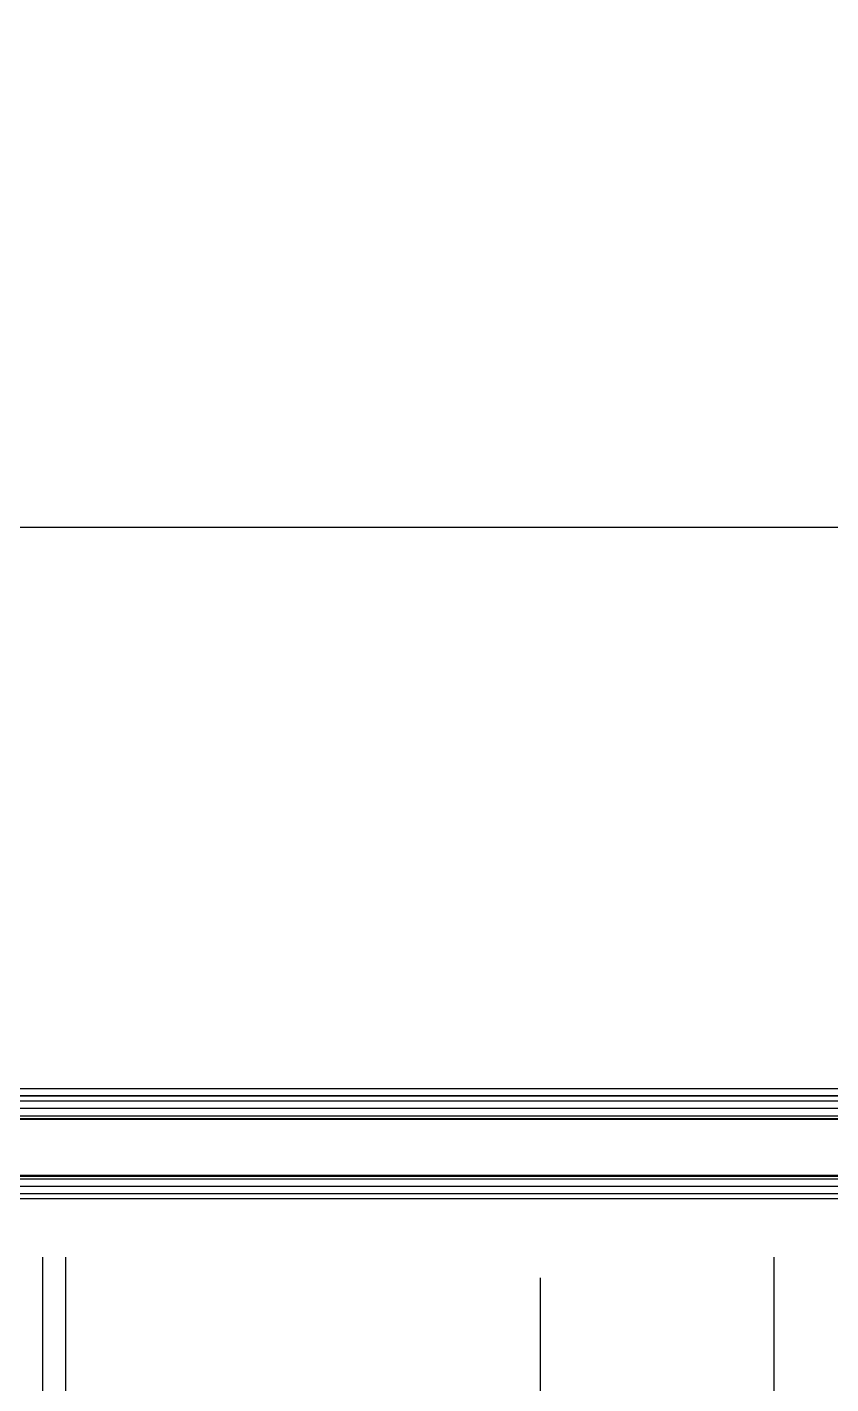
# Model space of a CAD drawing. Header units: inches. Extents: x 21 to 38546, y 13 to 15001.
# Drawn here: x 5390.79 to 5407.97, y 960.77 to 989.78 of the extents above; entities that cross this region are included whole.
import ezdxf

# ---------------------------------------------------------------- set-up
doc = ezdxf.new("R2010")
doc.units = ezdxf.units.IN
doc.header["$MEASUREMENT"] = 0
doc.set_wipeout_variables(frame=1)
for name, pattern in [('DASHDOT', [1, 0.5, -0.25, 0, -0.25]), ('DASHED2', [0.375, 0.25, -0.125]), ('DOT', [6.35, 0, -6.35]), ('HIDDEN', [9.525, 6.35, -3.175])]:
    doc.linetypes.add(name, pattern=pattern)
for name, color, linetype, lineweight in [('Z_MİM_-KM-BEAM-RAY', 8, 'DOT', 25), ('Z_MİM_-KM-GLAZ', 8, 'Continuous', 25), ('Z_MİM_-KM-IRON-09', 8, 'Continuous', 25), ('Z_MİM_-KM-IZO-THERMAL', 8, 'Continuous', 25), ('Z_MİM_-KM-IZO-THERMAL-ROCKWOOL', 8, 'BATTING', 25), ('Z_MİM_-KM-PAINT', 8, 'Continuous', 25), ('Z_MİM_-KM-STRS', 8, 'Continuous', 25), ('Z_MİM_-KM-STRS-HID', 8, 'HIDDEN', 25), ('Z_MİM_-KM-WALL-PL', 8, 'Continuous', 25), ('Z_MİM_-KM-WALL-PLASTER', 8, 'Continuous', 25), ('Z_MİM_00', 8, 'Continuous', 25), ('Z_MİM_2-0', 8, 'Continuous', 25), ('Z_MİM_3-1', 8, 'DASHED2', 25), ('Z_MİM_aksesuar_k', 8, 'Continuous', 25), ('Z_MİM_ALUMINIUM', 8, 'Continuous', 25), ('Z_MİM_AX', 8, 'DASHDOT', 25), ('Z_MİM_OL', 8, 'Continuous', 25)]:
    doc.layers.add(name, color=color, linetype=linetype, lineweight=lineweight)
doc.linetypes.add('BATTING', pattern='A,0.00254,-2.54,[134,ltypeshp.shx,S=2.54,R=0,X=-2.54,Y=0],-5.08,[134,ltypeshp.shx,S=2.54,R=180,X=2.54,Y=0],-2.54', length=10.16254)

# ---------------------------------------------------------------- blocks, each defined once
blk = doc.blocks.new('VD')
at = {"layer": 'Z_MİM_2-0', "extrusion": (0.950035, -0.312144, 0), "elevation": -4.98}
blk.add_lwpolyline([(10.18, 0), (15.15, 0)], dxfattribs=at)
at = {"layer": 'Z_MİM_2-0', "extrusion": (0.932972, 0.359948, 0), "elevation": 5.74}
blk.add_lwpolyline([(14.87, 0), (10.57, 0)], dxfattribs=at)
at = {"layer": 'Z_MİM_2-0', "extrusion": (0.164399, -0.986394, 0)}
for points, elevation in [([(-0.17, 0), (4.08, 0)], -11.73), ([(3.85, 0), (-0.4, 0)], -10.35), ([(3.62, 0), (-0.63, 0)], -8.97), ([(3.39, 0), (-0.86, 0)], -7.59), ([(3.16, 0), (-1.09, 0)], -6.21), ([(2.93, 0), (-1.32, 0)], -4.83), ([(2.7, 0), (-1.55, 0)], -3.44), ([(2.47, 0), (-1.79, 0)], -2.06)]:
    blk.add_lwpolyline(points, dxfattribs=dict(at, elevation=elevation))
at = {"layer": 'Z_MİM_2-0'}
blk.add_lwpolyline([(-1.73, 13), (1.72, 13.58)], dxfattribs=at)
at = {"layer": 'Z_MİM_2-0', "extrusion": (1, 0, 0)}
for points, elevation in [([(11.92, 0), (0.14, 0)], 1.55), ([(0.14, 0), (11.22, 0)], -1.55), ([(-2.72, 0), (-3.09, 0)], -0.45), ([(-3.09, 0), (-2.72, 0)], 0.45)]:
    blk.add_lwpolyline(points, dxfattribs=dict(at, elevation=elevation))
at = {"layer": 'Z_MİM_2-0', "extrusion": (0.065533, -0.99785, 0), "elevation": -0.9}
blk.add_lwpolyline([(-0.26, 0), (2.16, 0)], dxfattribs=at)
at = {"layer": 'Z_MİM_2-0', "extrusion": (0, 1, 0)}
for points, elevation in [([(4.1, 0), (-4.1, 0)], -0.06), ([(-0.45, 0), (0.45, 0)], -2.72)]:
    blk.add_lwpolyline(points, dxfattribs=dict(at, elevation=elevation))
at = {"layer": 'Z_MİM_2-0'}
for centre, start, end in [((-1.75, 0.14), 270, 0), ((1.75, 0.14), 180, 270)]:
    blk.add_arc(centre, 0.2, start, end, dxfattribs=at)
at = {"layer": 'Z_MİM_2-0', "extrusion": (0, 0, -1)}
for centre, radius, start, end in [((1.28, -0.06), 2.82, 290.351, 0), ((0, 3.39), 6.5, 273.9761, 290.351), ((0, 3.39), 6.5, 249.649, 266.0239), ((-1.28, -0.06), 2.82, 180, 249.649)]:
    blk.add_arc(centre, radius, start, end, dxfattribs=at)
at = {"layer": 'Z_MİM_3-1', "extrusion": (0.469472, -0.882948, 0)}
blk.add_lwpolyline([(-1.3, 0), (0, 0)], dxfattribs=at)
at = {"layer": 'Z_MİM_3-1', "extrusion": (-0.469472, -0.882948, 0), "elevation": 0}
blk.add_lwpolyline([(0, 0), (1.3, 0)], dxfattribs=at)
at = {"layer": 'Z_MİM_3-1'}
for points in [[(-2.2, -2.72), (-1.15, -0.61)], [(-0.64, -3.08), (-0.52, -0.61)], [(-0.47, -3.09), (-0.35, -0.61)], [(0.47, -3.09), (0.35, -0.61)], [(0.64, -3.08), (0.52, -0.61)], [(1.14, -0.61), (2.2, -2.72)]]:
    blk.add_lwpolyline(points, dxfattribs=at)
at = {"layer": 'Z_MİM_3-1', "extrusion": (0.998869, -0.047542, 0), "elevation": -1.06}
blk.add_lwpolyline([(-3.05, 0), (-0.66, 0)], dxfattribs=at)
at = {"layer": 'Z_MİM_3-1', "extrusion": (0, 1, 0), "elevation": -0.61}
blk.add_lwpolyline([(1.14, 0), (-1.15, 0)], dxfattribs=at)
at = {"layer": 'Z_MİM_3-1', "extrusion": (0.998869, 0.047542, 0), "elevation": 1.06}
blk.add_lwpolyline([(-3.05, 0), (-0.66, 0)], dxfattribs=at)
at = {"layer": 'Z_MİM_AX', "extrusion": (1, 0, 0), "elevation": 0}
blk.add_lwpolyline([(-7.11, 0), (19.94, 0)], dxfattribs=at)
blk = doc.blocks.new('*U82')
at = {"layer": 'Z_MİM_-KM-IRON-09'}
blk.add_lwpolyline([(0.4, 20), (0.4, 54.5), (5.4, 54.5), (5.4, 55), (-0.1, 55), (-0.1, 20), (0.4, 20)], dxfattribs=at)
at = {"layer": 'Z_MİM_OL', "yscale": 0.1, "zscale": 0.1}
for p, xscale in [((1.726, 54.506), 0.1), ((4.074, 54.506), -0.1)]:
    blk.add_blockref('VD', p, dxfattribs=dict(at, xscale=xscale))
blk = doc.blocks.new('-KM_Kiriş İzi_ZK')
at = {"layer": 'Z_MİM_-KM-BEAM-RAY'}
blk.add_line((2035, 0), (2654.999, 0), dxfattribs=at)
blk = doc.blocks.new('-KM-AL5 140_164')
blk.add_wipeout([(151.488, -34.02), (151.726, -15.48), (149.45, -15.45), (149.45, 7.15), (9.45, 7.15), (9.45, -15.45), (7.398, -15.45), (7.567, -34.061)])
at = {"layer": 'Z_MİM_aksesuar_k'}
for p, q in [((24.145, -30.605), (73.365, -30.605)), ((73.365, -30.605), (24.145, -30.605)), ((24.145, -30.713), (73.365, -30.713)), ((24.145, -30.872), (73.365, -30.872)), ((24.145, -31.031), (73.365, -31.031)), ((24.145, -31.09), (73.365, -31.09)), ((24.145, -31.105), (73.365, -31.105)), ((24.145, -32.305), (73.365, -32.305)), ((24.145, -32.321), (73.365, -32.321)), ((24.145, -32.38), (73.365, -32.38)), ((24.145, -32.538), (73.365, -32.538)), ((24.145, -32.697), (73.365, -32.697)), ((73.365, -32.805), (24.145, -32.805))]:
    blk.add_line(p, q, dxfattribs=at)
at = {"layer": 'Z_MİM_ALUMINIUM', "elevation": 0.002}
for points in [[(15.193, -18.45), (143.83, -18.45)], [(16.713, -30.45), (142.175, -30.45)]]:
    blk.add_lwpolyline(points, dxfattribs=at)

msp = doc.modelspace()

# ---------------------------------------------------------------- linework, layer by layer
at = {"layer": 'Z_MİM_-KM-IZO-THERMAL'}
msp.add_lwpolyline([(4654.257, 1293.058), (4654.257, 969.583), (3319.258, 969.583), (3319.258, 1624.583), (3029.258, 1624.583), (3029.258, 2594.584), (6844.258, 2594.584), (6844.258, 969.583), (5329.257, 969.583), (5329.257, 1293.058)], dxfattribs=at)
at = {"layer": 'Z_MİM_-KM-IZO-THERMAL-ROCKWOOL', "ltscale": 0.45}
msp.add_lwpolyline([(4649.257, 1293.058), (4649.257, 974.583), (3324.258, 974.583), (3324.258, 1629.583), (3034.258, 1629.583), (3034.258, 2589.584), (6839.258, 2589.584), (6839.258, 974.583), (5334.257, 974.583), (5334.257, 1293.058)], dxfattribs=at)
at = {"layer": 'Z_MİM_-KM-PAINT'}
msp.add_lwpolyline([(4657.257, 1293.058), (4657.257, 966.583), (3316.258, 966.583), (3316.258, 1621.583), (3026.258, 1621.583), (3026.258, 2597.584), (6847.258, 2597.584), (6847.258, 966.583), (5326.257, 966.583), (5326.257, 1293.058)], dxfattribs=at)
at = {"layer": 'Z_MİM_-KM-STRS'}
msp.add_lwpolyline([(5406.757, 982.083), (5406.757, 697.083), (4576.757, 697.083), (4576.757, 982.083)], dxfattribs=at)
at = {"layer": 'Z_MİM_-KM-STRS-HID'}
msp.add_lwpolyline([(5401.757, 982.083), (5401.757, 702.083), (4581.757, 702.083), (4581.757, 982.083)], dxfattribs=at)
at = {"layer": 'Z_MİM_-KM-WALL-PL'}
msp.add_lwpolyline([(4641.757, 982.083), (3331.758, 982.083), (3331.758, 1637.083), (3041.758, 1637.083), (3041.758, 2582.084), (6831.758, 2582.084), (6831.758, 982.083), (5341.758, 982.083)], dxfattribs=at)
at = {"layer": 'Z_MİM_-KM-WALL-PLASTER'}
for points in [[(4656.757, 1293.058), (4656.757, 967.083), (3316.758, 967.083), (3316.758, 1622.083), (3026.758, 1622.083), (3026.758, 2597.084), (6846.758, 2597.084), (6846.758, 967.083), (5326.757, 967.083), (5326.757, 1293.058)], [(4644.257, 1293.058), (4644.257, 979.583), (3329.258, 979.583), (3329.258, 1634.583), (3039.258, 1634.583), (3039.258, 2584.584), (6834.258, 2584.584), (6834.258, 979.583), (5339.257, 979.583), (5339.257, 1293.058)]]:
    msp.add_lwpolyline(points, dxfattribs=at)

# ---------------------------------------------------------------- block references
at = {"layer": 'Z_MİM_-KM-BEAM-RAY'}
msp.add_blockref('-KM_Kiriş İzi_ZK', (3331.714, 982.083), dxfattribs=at)
at = {"layer": 'Z_MİM_00'}
msp.add_blockref('*U82', (5391.22, 912.083), dxfattribs=at)

# ---------------------------------------------------------------- next in the draw order: block references
at = {"layer": 'Z_MİM_-KM-GLAZ'}
msp.add_blockref('-KM-AL5 140_164', (5357.307, 997.533), dxfattribs=at)

doc.saveas('drawing.dxf')
